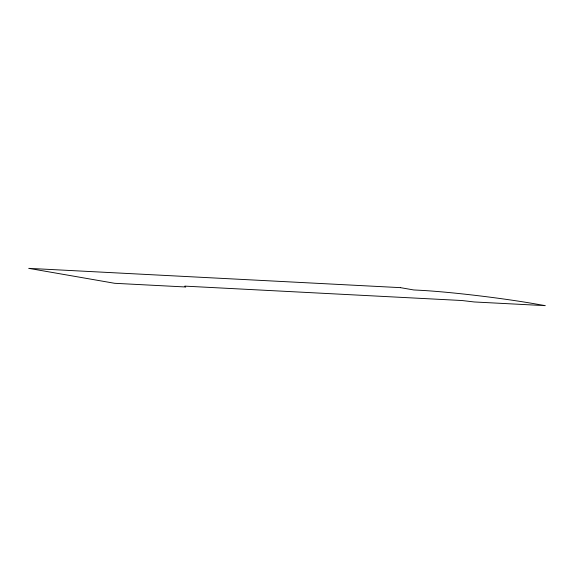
<?xml version="1.0" encoding="UTF-8"?>
<svg xmlns="http://www.w3.org/2000/svg" width="574" height="574" viewBox="0 0 574 574"><rect width="100%" height="100%" fill="white"/><g stroke="black" fill="none" stroke-linecap="round" stroke-linejoin="round"><path stroke-width="0.86" d="M400.451 287.646L28.7 268.352L114.678 283.298L185.754 286.986L184.792 286.125L461.948 300.518L474.224 301.96L545.3 305.648L534.444 303.761A81.946 4.857 7 0 0 420.347 290.3L413.725 289.956L400.451 287.646"/></g></svg>
